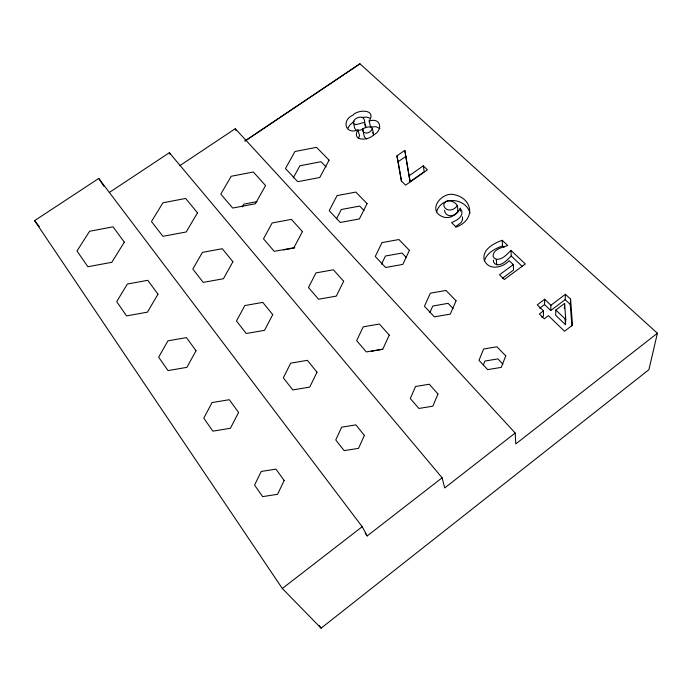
<?xml version="1.0" encoding="UTF-8"?>
<svg xmlns="http://www.w3.org/2000/svg" width="692" height="692" viewBox="0 0 692 692"><rect width="100%" height="100%" fill="white"/><g stroke="black" fill="none" stroke-linecap="round" stroke-linejoin="round"><path stroke-width="1.04" d="M550.91 305.267L565.433 294.29L565.156 299.636L550.78 310.526L550.91 305.267L544.647 299.273L537.251 304.852L543.479 310.89L543.419 316.097L541.784 317.334M550.78 310.526L544.578 304.558L544.647 299.273M555.858 310.016L555.676 315.241L565.476 324.678L565.753 319.505L564.611 303.373L555.858 310.016L565.753 319.505M564.352 308.658L564.611 303.373M571.843 325.967L570.277 304.463L570.597 299.152L565.433 294.29M365.635 127.371C364.027 123.842 366.163 116.697 360.056 117.078C357.167 117.502 353.716 119.206 353.257 122.389L354.771 128.375L356.458 130.39M373.403 135.563L373.671 134.404L372.296 128.418L370.947 126.818L367.115 127.138L362.686 128.66L362.781 130.719L363.836 132.328C366.829 134.482 371.63 131.783 372.296 128.418M244.933 140.969L359.944 63.811L657.4 333.241L648.914 369.684L321.097 628.189L282.319 588.494L34.6 220.661L98.748 178.441L362.201 526.724L367.201 535.928L442.119 477.783L169.35 152.716L109.249 192.54M436.6 211.847C441.288 195.724 465.69 197.471 470.076 213.136M484.383 260.867C486.77 252.822 495.212 248.558 502.539 245.894L504.096 247.364M483.423 364.762L484.928 361.051L497.92 358.888L502.946 364.13M429.922 312.455L432.785 306.011L448.113 303.356L453.035 308.468M381.491 264.223L385.427 256.031L401.991 253.047L406.394 257.623M347.687 128.444L350.031 124.828L354.287 121.256M336.546 218.776L341.329 209.494L359.693 206.078L364.113 210.645M293.235 177.905L299.904 165.777L321.036 161.72L326.122 166.954M358.292 138.218L359.572 135.935L358.006 129.897C345.144 135.156 341.519 120.079 352.782 115.235C357.998 109.051 377.028 109.198 369.13 120.996L370.592 127.086L375.998 126.653L379.899 128.574M242.312 206.856L243.869 204.123L257.026 201.631M460.267 208.318L458.329 211.648L455.241 214.615L451.833 216.535A10.276 8.347 -9.5 0 1 443.235 216.985C427.336 211.155 439.948 193.544 452.161 194.288C472.428 196.978 476.771 219.381 456.192 227.088L451.608 222.651C455.639 220.713 460.457 218.698 461.893 213.984L461.772 211.129L460.267 208.318L460.613 211.181M457.317 205.455C454.583 210.281 446.79 212.375 444.056 206.346L443.762 204.495C445.856 197.843 454.462 201.087 457.317 205.455L458.035 211.19C455.319 215.99 447.586 218.049 444.878 212.063L444.593 210.212M657.4 333.241L515.782 443.918L515.203 433.019L235.263 128.695L179.816 165.673M515.203 433.019L444.714 487.929L442.119 477.783M282.319 588.494L362.201 526.724M539.691 308.243L544.578 304.558M543.479 310.89L539.362 314.004L544.275 318.787L548.41 315.656L564.499 331.243L572.509 325.128L570.597 299.152M502.409 278.305L513.525 270.062L513.308 264.595L509.182 260.65C502.703 267.873 488.483 270.97 484.21 259.933C481.857 249.466 494.062 243.203 502.219 240.297L507.703 245.47C502.6 247.477 492.938 249.068 493.059 256.343L494.365 258.185L496.32 259.284C502.582 259.872 506.873 254.223 510.999 250.417L525.314 263.955L504.321 279.533L499.486 274.819L513.308 264.595M510.999 250.417L511.241 255.971C507.158 259.742 502.911 265.356 496.7 264.768L494.763 263.669L493.474 261.844L493.439 260.106M410.14 181.685L409.024 175.863L423.262 165.855L427.422 169.791L405.624 185.153L401.351 180.993L396.923 155.864L404.794 150.38L410.14 181.685L424.239 171.746L423.262 165.855M401.611 181.572L398.116 161.764L405.919 156.314M245.011 141.056L359.944 63.811M455.301 226.95L461.227 222.487L462.567 219.675L462.446 216.838M364.45 122.372L356.043 124.655L353.958 123.721L353.257 122.389M362.755 129.43L358.473 130.451M283.573 249.933L294.861 247.866M362.184 117.45L366.431 117.043L369.779 118.09M371.353 351.233L382.676 349.313M366.44 138.98L364.234 136.679L362.686 128.66M372.331 132.803L373.178 133.374M565.156 299.636L570.277 304.463M369.13 120.996C381.171 117.138 383.307 130.58 373.334 135.061C368.378 140.986 350.93 141.211 358.006 129.897M511.241 255.971L522.434 266.602M457.542 210.688L458.035 211.19M34.6 220.661L39.288 226.526M364.995 124.257L366.016 126.238M365.246 533.35L367.201 535.928M319.272 625.507L321.097 628.189M98.748 178.441L103.826 186.217M169.35 152.716L170.327 154.558M235.263 128.695L236.084 130.667M396.923 155.864L398.116 161.764M404.794 150.38L409.024 175.863M565.027 318.268L565.476 324.678M496.32 259.284L496.7 264.768M502.219 240.297L502.539 245.894M505.774 355.904L501.207 367.391L487.722 369.615L478.985 360.359L483.639 349.01L496.942 346.778L505.774 355.904M437.984 394.007L432.829 406.195L418.902 408.453L410.313 398.523L415.555 386.491L429.3 384.233L437.984 394.007M456.063 300.821L450.302 314.107L434.368 316.85L424.447 306.305L430.32 293.2L446.011 290.458L456.063 300.821M364.381 435.38L358.551 448.347L344.149 450.63L335.767 439.956L341.675 427.163L355.887 424.871L364.381 435.38M389.267 335.101L382.814 349.149L366.371 351.934L356.657 340.672L363.231 326.823L379.406 324.038L389.267 335.101M409.413 250.331L402.813 264.405L385.591 267.484L375.263 256.481L381.993 242.615L398.921 239.536L409.413 250.331M284.178 480.464L277.578 494.304L262.657 496.614L254.561 485.092L261.247 471.442L275.944 469.124L284.178 480.464M317.005 372.184L309.757 387.087L292.785 389.916L283.339 377.841L290.701 363.162L307.386 360.333L317.005 372.184M343.656 281.272L336.303 296.115L318.562 299.247L308.485 287.526L315.959 272.916L333.388 269.785L343.656 281.272M367.08 203.621L359.373 218.94L340.265 222.469L329.219 210.671L337.073 195.602L355.835 192.082L367.08 203.621M238.567 412.441L230.41 428.287L212.868 431.151L203.785 418.176L212.046 402.58L229.286 399.708L238.567 412.441M272.743 314.635L264.543 330.326L246.248 333.509L236.491 321.002L244.812 305.561L262.77 302.378L272.743 314.635M302.421 231.63L293.884 247.745L274.231 251.334L263.479 238.809L272.164 222.971L291.444 219.381L302.421 231.63M329.072 160.155L319.782 177.498L297.742 181.693L285.476 168.528L294.948 151.513L316.512 147.335L329.072 160.155M196.044 350.723L186.875 367.357L168.009 370.583L158.65 357.184L167.931 340.836L186.451 337.61L196.044 350.723M232.901 261.749L223.438 278.738L203.206 282.388L192.834 269.05L202.436 252.372L222.279 248.713L232.901 261.749M265.564 185.577L255.331 203.777L232.694 208.05L220.791 194.106L231.206 176.27L253.35 172.014L265.564 185.577M157.966 294.212L147.439 312.161L126.601 315.881L116.697 301.651L127.345 284.031L147.768 280.312L157.966 294.212M197.488 212.842L186.191 231.976L162.914 236.327L151.47 221.527L162.931 202.782L185.681 198.44L197.488 212.842M124.309 242.139L111.819 262.303L87.875 266.731L76.985 250.988L89.631 231.249L113.021 226.829L124.309 242.139"/></g></svg>
